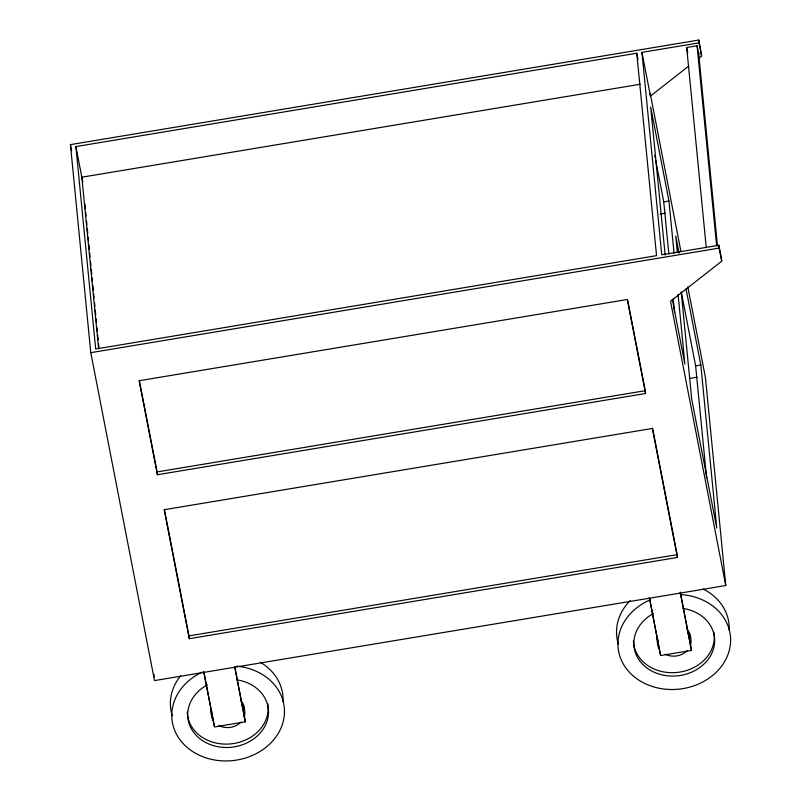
<?xml version="1.0" encoding="UTF-8"?>
<svg xmlns="http://www.w3.org/2000/svg" width="801" height="801" viewBox="0 0 801 801"><rect width="100%" height="100%" fill="white"/><g stroke="black" fill="none" stroke-linecap="round" stroke-linejoin="round"><path stroke-width="1.2" d="M687.799 286.828L705.421 377.471L725.766 585.511L154.513 680.59L90.773 352.67L70.428 144.631L698.802 40.05L699.083 42.864L641.951 52.365L650.452 96.09L688.84 66.002M698.682 58.293L701.626 55.98L698.802 40.05M641.951 52.365L661.746 254.788L718.877 245.276L721.421 258.393L721.701 261.206L670.517 301.316L725.766 585.511M636.765 53.236L656.55 255.649L95.689 348.996L75.895 146.583L636.765 53.236L637.956 59.354M706.242 247.439L686.687 47.509L697.08 45.777L698.772 54.518M640.249 84.245L81.852 177.191L98.603 348.555M668.865 254.167L663.759 201.892L668.955 201.031L650.682 107.024L665.16 255.149M660.384 214.047L665.321 213.226M90.773 352.67L719.148 248.09L718.877 245.276M706.582 477.877L695.628 365.857L700.825 364.986L686.016 288.831M689.791 378.422L697.19 377.191M645.366 391.619L645.546 393.491L157.386 474.743L157.116 471.929L645.276 390.678L627.714 300.345M677.145 554.642L677.416 557.446L189.256 638.697L188.986 635.884L677.145 554.642L652.555 428.114M234.883 667.163L245.346 721.821L214.428 726.968L203.604 671.298M649.281 597.466L660.575 655.548L691.493 650.402L680.329 592.129M699.083 42.864L701.626 55.98M686.687 47.509L687.749 52.966M719.148 248.09L721.701 261.206M680.9 251.304L650.182 93.276L650.452 96.09M679.098 253.206L675.754 236.005L677.336 252.185M654.737 155.504L655.218 157.947M655.689 160.39L663.759 201.892M681.301 292.145L695.628 365.857M672.319 299.384L684.895 364.085L678.077 294.388M645.546 393.491L627.273 299.494L139.114 380.735L157.386 474.743M677.416 557.446L652.344 428.465L164.185 509.716L189.256 638.697M680.259 592.6L691.493 650.402M649.641 598.477L660.575 655.548M234.583 666.422L245.346 721.821M203.965 672.309L214.267 725.295M139.314 380.365L157.116 471.929M164.385 509.366L188.986 635.884M75.895 146.583L82.803 182.097M70.428 144.631L71.619 150.778M698.592 52.646L717.476 245.757M697.08 45.777L716.625 245.707M700.825 364.986L716.765 528.049L691.694 399.068L681.23 292.015M668.955 201.031L674.062 253.306M673.251 298.983L674.592 312.67M153.902 674.402L154.152 676.875M84.866 203.714L85.347 208.661M85.707 212.375L86.077 216.09M86.558 221.046L86.919 224.761M87.289 228.475L87.77 233.421M88.13 237.136L88.49 240.851M88.861 244.565L89.342 249.511M89.702 253.226L90.072 256.941M90.553 261.887L90.913 265.602M91.274 269.316L91.765 274.272M92.125 277.987L92.485 281.702M92.856 285.406L93.337 290.363M93.697 294.077L94.057 297.792M94.548 302.738L94.908 306.453M95.269 310.167L95.76 315.123M96.12 318.828L96.48 322.543M96.971 327.499L97.332 331.214M97.692 334.928L98.173 339.874M98.543 343.589L98.903 347.304M236.685 666.152A56.481 47.419 -6.7 0 1 278.478 733.005A56.481 47.419 -6.7 0 1 188.545 748.585A56.481 47.419 -6.7 0 1 202.092 672.149M172.335 715.864A56.481 47.419 -6.7 0 1 180.686 675.724M260.325 662.257A56.481 47.419 -6.7 0 1 283.033 701.706M236.876 679.849A40.501 34.002 -6.7 0 1 263.769 728.219A40.501 34.002 -6.7 0 1 200.22 739.013A40.501 34.002 -6.7 0 1 207.409 684.845M267.664 703.468A40.501 34.002 -6.7 0 1 231.229 743.839A40.501 34.002 -6.7 0 1 187.304 712.129M211.304 713.641A16.851 14.148 -6.7 0 1 210.923 709.966M240.831 700.695A16.851 14.148 -6.7 0 1 244.515 710.066M241.882 704.81A16.851 14.148 -6.7 0 1 244.145 717.115M240.991 722.071A16.851 14.148 -6.7 0 1 219.073 725.666M213.196 720.449A16.851 14.148 -6.7 0 1 211.704 710.887M680.389 594.552A56.481 47.419 -6.7 0 1 724.995 660.945A56.481 47.419 -6.7 0 1 634.122 676.705A56.481 47.419 -6.7 0 1 650.432 599.749M618.482 644.445A56.481 47.419 -6.7 0 1 630.137 600.62M703.168 589.035A56.481 47.419 -6.7 0 1 729.18 630.287M683.023 608.43A40.501 34.002 -6.7 0 1 709.916 656.8A40.501 34.002 -6.7 0 1 646.367 667.593A40.501 34.002 -6.7 0 1 653.556 613.436M713.811 632.049A40.501 34.002 -6.7 0 1 677.376 672.419A40.501 34.002 -6.7 0 1 633.451 640.71M657.451 642.222A16.851 14.148 -6.7 0 1 657.07 638.557M686.978 629.276A16.851 14.148 -6.7 0 1 690.662 638.647M688.029 633.391A16.851 14.148 -6.7 0 1 690.292 645.696M687.138 650.652A16.851 14.148 -6.7 0 1 665.22 654.247M659.343 649.04A16.851 14.148 -6.7 0 1 657.841 639.478"/></g></svg>
